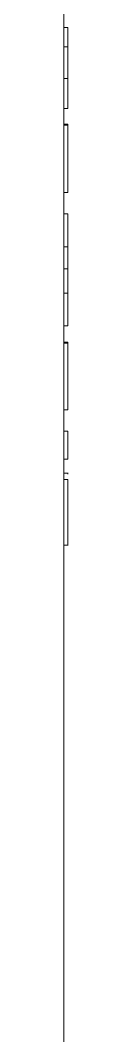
# Model space of a CAD drawing. Header units: millimetres. Extents: x 0 to 594, y 0 to 420.
# Drawn here: x 270.17 to 270.28, y 69.14 to 95.43 of the extents above; entities that cross this region are included whole.
import ezdxf

# ---------------------------------------------------------------- set-up
doc = ezdxf.new("R2010")
doc.units = ezdxf.units.MM
doc.layers.add('1', color=7, linetype='Continuous')

msp = doc.modelspace()

# ---------------------------------------------------------------- linework, layer by layer
at = {"layer": '1', "color": 7, "linetype": 'Continuous', "lineweight": 13}
for p, q in [((270.171, 169.609), (270.171, 64.909)), ((270.271, 95.244), (270.171, 95.244)), ((270.271, 95.244), (270.271, 94.744)), ((270.271, 94.744), (270.171, 94.744)), ((270.271, 94.744), (270.271, 93.919)), ((270.271, 93.919), (270.171, 93.919)), ((270.271, 93.919), (270.271, 93.144)), ((270.271, 93.144), (270.171, 93.144)), ((270.271, 92.744), (270.171, 92.744)), ((270.271, 92.719), (270.171, 92.719)), ((270.271, 92.744), (270.271, 92.719)), ((270.271, 92.719), (270.271, 90.969)), ((270.271, 90.969), (270.171, 90.969)), ((270.271, 90.419), (270.171, 90.419)), ((270.271, 90.419), (270.271, 89.569)), ((270.271, 89.569), (270.171, 89.569)), ((270.271, 89.569), (270.271, 88.994)), ((270.271, 88.994), (270.171, 88.994)), ((270.271, 88.994), (270.271, 88.369)), ((270.271, 88.369), (270.171, 88.369)), ((270.271, 88.369), (270.271, 87.519)), ((270.271, 87.519), (270.171, 87.519)), ((270.271, 87.094), (270.171, 87.094)), ((270.271, 87.069), (270.171, 87.069)), ((270.271, 87.094), (270.271, 87.069)), ((270.271, 87.069), (270.271, 85.344)), ((270.271, 85.344), (270.171, 85.344)), ((270.271, 84.794), (270.171, 84.794)), ((270.271, 84.794), (270.271, 84.069)), ((270.271, 84.069), (270.171, 84.069)), ((270.284, 83.707), (270.171, 83.707)), ((270.271, 83.544), (270.171, 83.544)), ((270.171, 81.844), (270.284, 81.844))]:
    msp.add_line(p, q, dxfattribs=at)
msp.add_open_spline([(270.271, 83.707), (270.271, 83.706), (270.271, 83.699), (270.271, 83.684)], degree=3, dxfattribs=at)
msp.add_open_spline([(270.271, 83.544), (270.271, 83.448), (270.271, 83.276), (270.271, 83.049), (270.271, 82.831), (270.271, 82.61), (270.271, 82.376), (270.271, 82.164), (270.271, 81.983), (270.271, 81.867), (270.271, 81.845), (270.271, 81.844)], degree=3, knots=[0, 0, 0, 0, 0.140765, 0.249966, 0.327907, 0.453488, 0.56611, 0.669315, 0.782803, 0.889538, 1, 1, 1, 1], dxfattribs=at)

doc.saveas('drawing.dxf')
